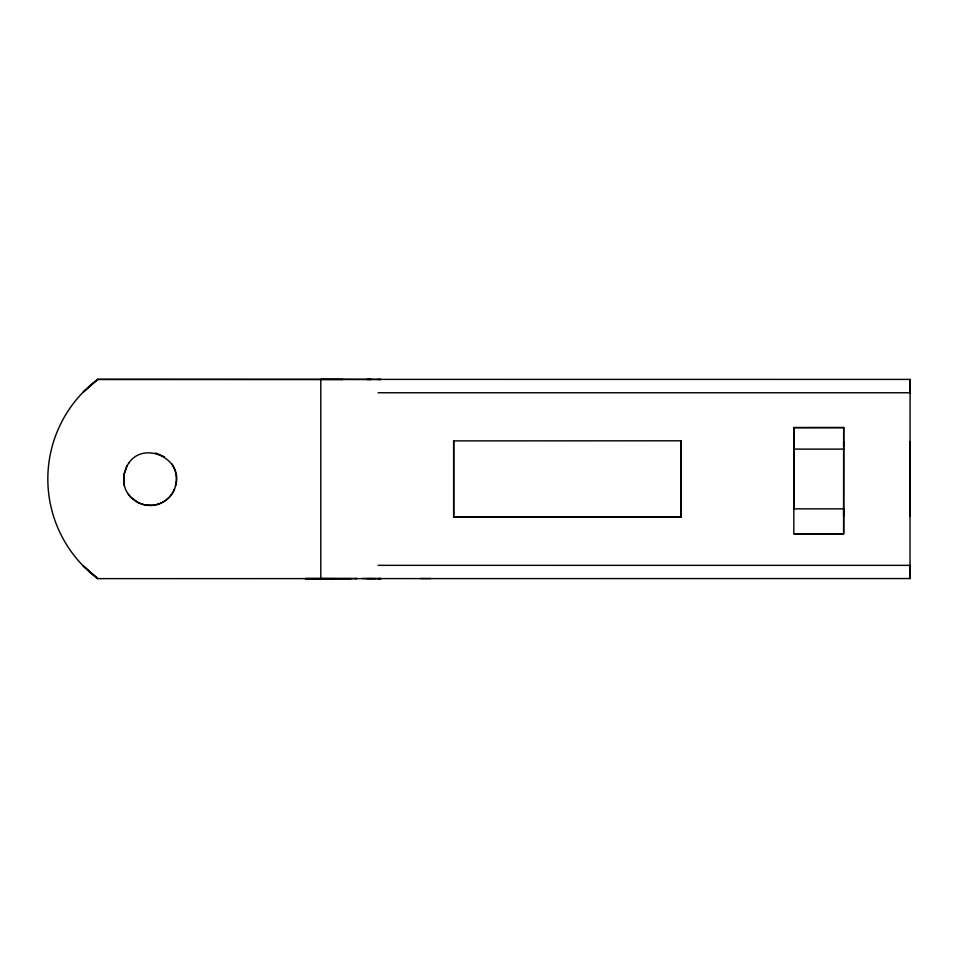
<?xml version="1.0" encoding="UTF-8"?>
<svg xmlns="http://www.w3.org/2000/svg" width="958" height="958" viewBox="0 0 958 958"><rect width="100%" height="100%" fill="white"/><g stroke="black" fill="none" stroke-linecap="round" stroke-linejoin="round"><path stroke-width="1.44" d="M83.25 565.927L97.704 578.62A124.444 124.444 0 0 1 97.692 379.38L910.088 379.404L910.004 578.62L909.992 565.352L378.123 565.34M320.81 578.632L320.81 379.488M453.733 440.788L453.625 517.212L680.982 517.224L681.09 440.8L453.625 440.884L453.733 517.128L681.078 517.128M680.982 517.224L681.09 440.8M793.907 508.854L843.699 508.854L843.687 533.762L793.835 533.822L793.835 427.603L843.687 427.555L843.663 516.314L843.675 511.309M843.687 427.555L843.615 533.822L793.835 533.822M681.03 453.146L681.03 449.134L681.03 508.878L681.042 504.866M793.895 504.866L793.883 508.878L793.859 479.024M793.871 453.146L793.883 449.134L793.895 479M843.651 446.715L843.663 441.71L843.675 442.979M910.064 511.309L910.052 516.314L910.052 441.71L910.04 446.715M175.518 486.125C184.211 458.631 143.999 440.405 128.779 463.061M171.817 463.72C176.631 471.24 177.625 480.928 174.428 489.275M127.055 465.708L123.786 475.12L124.133 485.167L123.714 475.216L126.959 465.816L128.899 462.93M334.797 578.632L305.135 578.62L356.915 578.536L355.514 578.536M155.519 452.954L164.572 456.918M97.692 379.38L83.25 392.085L97.692 379.428L342.928 379.488M910.088 379.404L910.004 392.756L378.123 392.756M157.795 504.291A26.525 26.525 0 0 0 174.548 489.143A26.525 26.525 0 0 1 157.771 504.315L152.873 505.261L144.586 504.902L138.299 502.734M157.699 504.399C143.592 508.77 127.318 499.645 124.253 485.035M367.046 379.38L371.117 379.392L366.938 379.476M378.218 578.536L380.961 578.536M378.135 379.476L380.889 379.476L320.978 379.368M378.123 578.62L380.877 578.62L366.926 578.62M793.835 427.603L843.615 427.603M843.699 449.11L793.907 449.11L793.895 427.555M97.692 578.632L910.088 578.548M305.135 578.62L351.143 578.632M362.148 578.512L375.452 578.524M420.526 578.536L430.753 578.536M138.323 502.711L130.3 496.819L128.312 494.112M83.25 565.843L97.692 578.512"/></g></svg>
